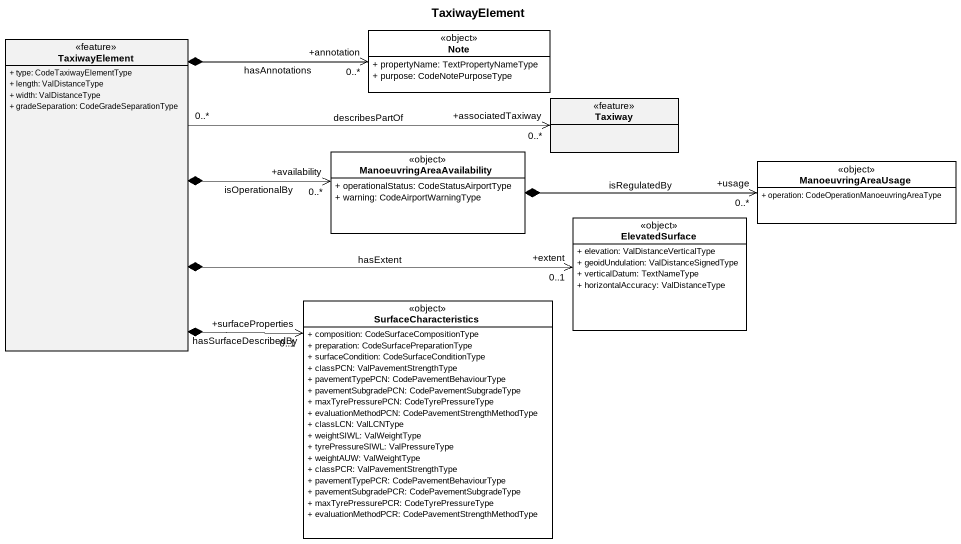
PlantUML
@startuml
title TaxiwayElement
hide circle
hide empty members
skinparam classAttributeIconSize 0
class "Note" as Note_ <<object>> #FFFFFF {
  + propertyName: TextPropertyNameType
  + purpose: CodeNotePurposeType
}
class TaxiwayElement <<feature>> {
  + type: CodeTaxiwayElementType
  + length: ValDistanceType
  + width: ValDistanceType
  + gradeSeparation: CodeGradeSeparationType
}
class Taxiway <<feature>>
class ManoeuvringAreaAvailability <<object>> #FFFFFF {
  + operationalStatus: CodeStatusAirportType
  + warning: CodeAirportWarningType
}
class ManoeuvringAreaUsage <<object>> #FFFFFF {
  + operation: CodeOperationManoeuvringAreaType
}
class ElevatedSurface <<object>> #FFFFFF {
  + elevation: ValDistanceVerticalType
  + geoidUndulation: ValDistanceSignedType
  + verticalDatum: TextNameType
  + horizontalAccuracy: ValDistanceType
}
class SurfaceCharacteristics <<object>> #FFFFFF {
  + composition: CodeSurfaceCompositionType
  + preparation: CodeSurfacePreparationType
  + surfaceCondition: CodeSurfaceConditionType
  + classPCN: ValPavementStrengthType
  + pavementTypePCN: CodePavementBehaviourType
  + pavementSubgradePCN: CodePavementSubgradeType
  + maxTyrePressurePCN: CodeTyrePressureType
  + evaluationMethodPCN: CodePavementStrengthMethodType
  + classLCN: ValLCNType
  + weightSIWL: ValWeightType
  + tyrePressureSIWL: ValPressureType
  + weightAUW: ValWeightType
  + classPCR: ValPavementStrengthType
  + pavementTypePCR: CodePavementBehaviourType
  + pavementSubgradePCR: CodePavementSubgradeType
  + maxTyrePressurePCR: CodeTyrePressureType
  + evaluationMethodPCR: CodePavementStrengthMethodType
}
TaxiwayElement *-right-> "+annotation\n0..*" Note_ : hasAnnotations
TaxiwayElement "0..*" -right-> "+associatedTaxiway\n0..*" Taxiway : describesPartOf
TaxiwayElement *-right-> "+availability\n0..*" ManoeuvringAreaAvailability : isOperationalBy
TaxiwayElement *-right-> "+extent\n0..1" ElevatedSurface : hasExtent
TaxiwayElement *--> "+surfaceProperties\n0..1" SurfaceCharacteristics : hasSurfaceDescribedBy
ManoeuvringAreaAvailability *-right-> "+usage\n0..*" ManoeuvringAreaUsage : isRegulatedBy
@enduml
